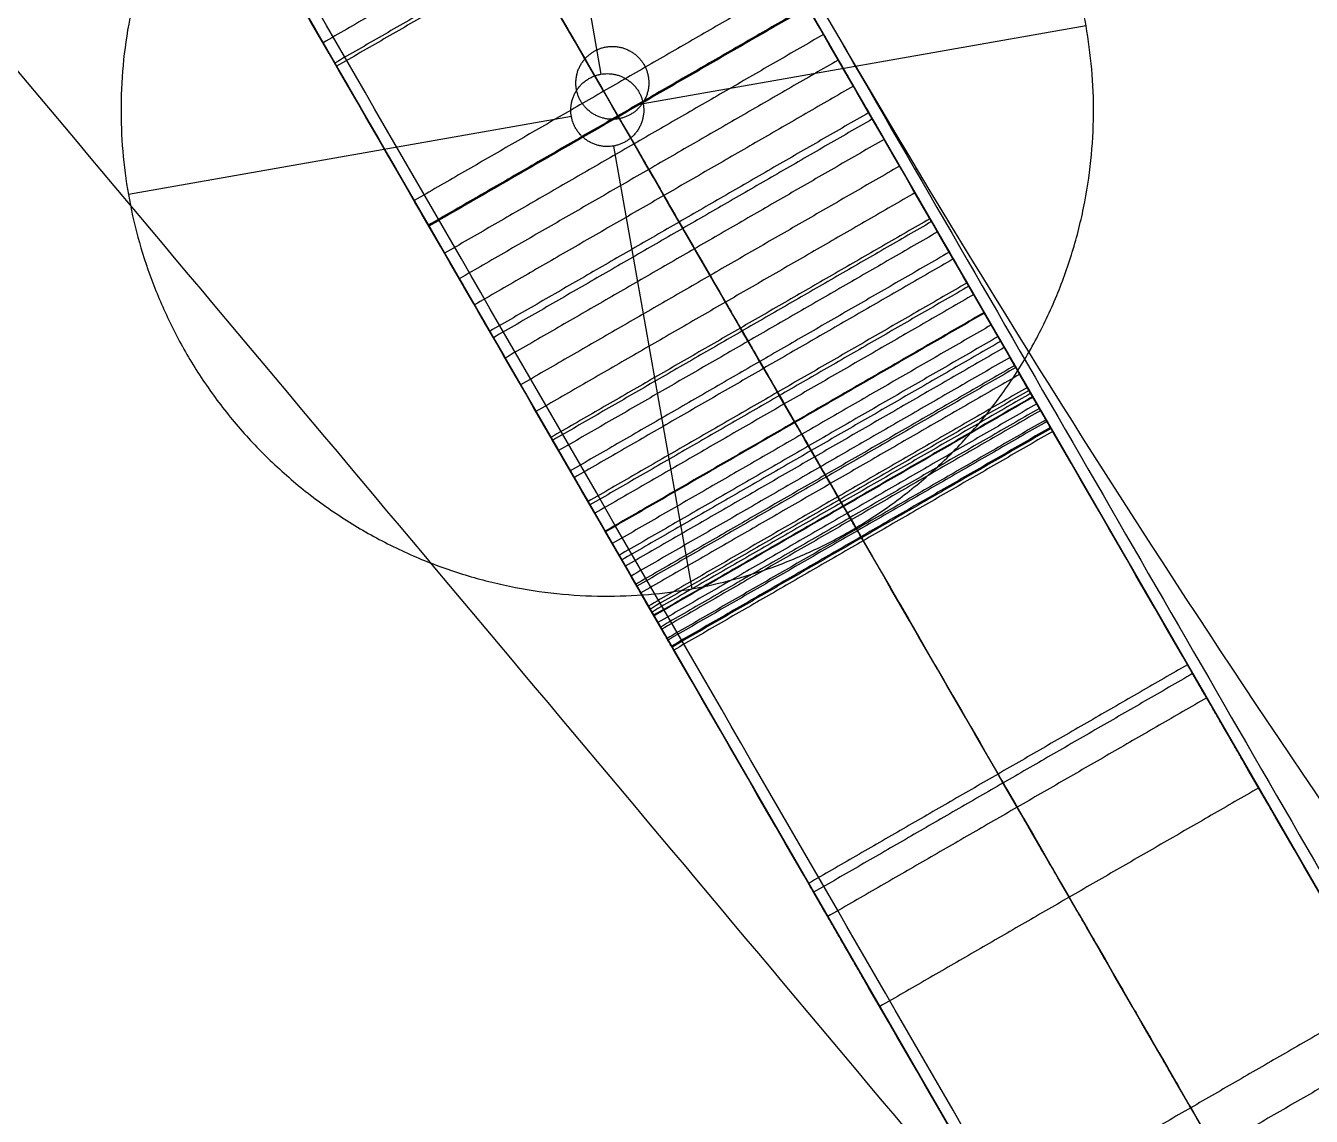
# Model space of a CAD drawing. Header units: millimetres. Extents: x -610 to 610, y -610 to 610.
# Drawn here: x -504.5 to -451.7, y -319.9 to -275 of the extents above; entities that cross this region are included whole.
import ezdxf

# ---------------------------------------------------------------- set-up
doc = ezdxf.new("R2010")
doc.units = ezdxf.units.MM
doc.layers.add('base', color=7, linetype='Continuous', true_color=0xffecbc)

msp = doc.modelspace()

# ---------------------------------------------------------------- linework, layer by layer
at = {"layer": 'base'}
for p, q in [((-586.122, -77.238, 122.966), (-384.992, -425.606, 122.966)), ((-601.711, -86.238, 122.966), (-400.58, -434.606, 122.966)), ((-484.095, -258.791, -13.034), (-480.883, -277.01, -13.034)), ((-484.095, -258.791, -31.034), (-480.883, -277.01, -31.034)), ((-460.926, -275.014, -13.034), (-479.145, -278.227, -13.034)), ((-460.926, -275.014, -31.034), (-479.145, -278.227, -31.034)), ((-491.711, -276.763, 244.966), (-491.711, -276.763, 190.199)), ((-491.711, -276.763, 138.601), (-491.711, -276.763, 0.966)), ((-482.099, -278.748, -13.034), (-500.318, -281.96, -13.034)), ((-482.099, -278.748, -31.034), (-500.318, -281.96, -31.034)), ((-480.362, -279.965, -13.034), (-477.149, -298.183, -13.034)), ((-480.362, -279.965, -31.034), (-477.149, -298.183, -31.034))]:
    msp.add_line(p, q, dxfattribs=at)
for centre, radius in [((0, 0, 249.466), 610), ((0, 0, 250.466), 610), ((0, 0, 243.455), 607.51), ((0, 0, 256.476), 607.51), ((0, 0, 240.966), 601.5), ((0, 0, 258.966), 601.5)]:
    msp.add_circle(centre, radius, dxfattribs=at)
at = {"layer": 'base', "extrusion": (0, 0, -1)}
for centre, radius in [((0, 0, 3.534), 610), ((0, 0, 4.534), 610), ((0, 0, -2.476), 607.51), ((0, 0, 10.545), 607.51), ((0, 0, -4.966), 601.5), ((0, 0, 13.034), 601.5)]:
    msp.add_circle(centre, radius, dxfattribs=at)
at = {"layer": 'base'}
for points, weights, degree, knots in [([(-495.198, -356.201, -4.034), (-851.399, 138.996, -4.034), (-356.201, 495.198, -4.034), (138.996, 851.399, -4.034), (495.198, 356.201, -4.034), (851.399, -138.996, -4.034), (356.201, -495.198, -4.034), (-138.996, -851.399, -4.034), (-495.198, -356.201, -4.034)], [1, 0.707106781187, 1, 0.707106781187, 1, 0.707106781187, 1, 0.707106781187, 1], 2, [0, 0, 0, 958.185759, 958.185759, 1916.371519, 1916.371519, 2874.557278, 2874.557278, 3832.743037, 3832.743037, 3832.743037]), ([(-610, 0, 249.966), (-610, -610, 249.966), (0, -610, 249.966), (610, -610, 249.966), (610, 0, 249.966), (610, 610, 249.966), (0, 610, 249.966), (-610, 610, 249.966), (-610, 0, 249.966)], [1, 0.707106781187, 1, 0.707106781187, 1, 0.707106781187, 1, 0.707106781187, 1], 2, [0, 0, 0, 958.185759, 958.185759, 1916.371519, 1916.371519, 2874.557278, 2874.557278, 3832.743037, 3832.743037, 3832.743037]), ([(32.649, -544.756, 240.966), (-510.363, -577.301, 240.966), (-544.649, -34.396, 240.966), (-578.935, 508.509, 240.966), (-36.142, 544.535, 240.966), (506.65, 580.562, 240.966), (544.417, 37.888, 240.966), (582.184, -504.785, 240.966), (39.634, -544.292, 240.966)], [1, 0.708239625255, 1, 0.708239625255, 1, 0.708239625255, 1, 0.708239625255, 1], 2, [654.018286, 654.018286, 654.018286, 1509.504571, 1509.504571, 2364.990855, 2364.990855, 3220.47714, 3220.47714, 4075.963425, 4075.963425, 4075.963425]), ([(32.649, -544.756, 244.966), (-510.363, -577.301, 244.966), (-544.649, -34.396, 244.966), (-578.935, 508.509, 244.966), (-36.142, 544.535, 244.966), (506.65, 580.562, 244.966), (544.417, 37.888, 244.966), (582.184, -504.785, 244.966), (39.634, -544.292, 244.966)], [1, 0.708239625255, 1, 0.708239625255, 1, 0.708239625255, 1, 0.708239625255, 1], 2, [654.018286, 654.018286, 654.018286, 1509.504571, 1509.504571, 2364.990855, 2364.990855, 3220.47714, 3220.47714, 4075.963425, 4075.963425, 4075.963425]), ([(32.649, -544.756, 242.966), (-510.363, -577.301, 242.966), (-544.649, -34.396, 242.966), (-578.935, 508.509, 242.966), (-36.142, 544.535, 242.966), (506.65, 580.562, 242.966), (544.417, 37.888, 242.966), (582.184, -504.785, 242.966), (39.634, -544.292, 242.966)], [1, 0.708239625255, 1, 0.708239625255, 1, 0.708239625255, 1, 0.708239625255, 1], 2, [654.018286, 654.018286, 654.018286, 1509.504571, 1509.504571, 2364.990855, 2364.990855, 3220.47714, 3220.47714, 4075.963425, 4075.963425, 4075.963425]), ([(-460.926, -275.014, -13.034), (-457.453, -294.71, -13.034), (-477.149, -298.183, -13.034), (-496.845, -301.656, -13.034), (-500.318, -281.96, -13.034), (-503.791, -262.264, -13.034), (-484.095, -258.791, -13.034), (-464.399, -255.318, -13.034), (-460.926, -275.014, -13.034)], [1, 0.707106781187, 1, 0.707106781187, 1, 0.707106781187, 1, 0.707106781187, 1], 2, [0, 0, 0, 31.415927, 31.415927, 62.831853, 62.831853, 94.24778, 94.24778, 125.663706, 125.663706, 125.663706]), ([(-460.926, -275.014, -31.034), (-457.453, -294.71, -31.034), (-477.149, -298.183, -31.034), (-496.845, -301.656, -31.034), (-500.318, -281.96, -31.034), (-503.791, -262.264, -31.034), (-484.095, -258.791, -31.034), (-464.399, -255.318, -31.034), (-460.926, -275.014, -31.034)], [1, 0.707106781187, 1, 0.707106781187, 1, 0.707106781187, 1, 0.707106781187, 1], 2, [0, 0, 0, 31.415927, 31.415927, 62.831853, 62.831853, 94.24778, 94.24778, 125.663706, 125.663706, 125.663706]), ([(-460.926, -275.014, -22.034), (-457.453, -294.71, -22.034), (-477.149, -298.183, -22.034), (-496.845, -301.656, -22.034), (-500.318, -281.96, -22.034), (-503.791, -262.264, -22.034), (-484.095, -258.791, -22.034), (-464.399, -255.318, -22.034), (-460.926, -275.014, -22.034)], [1, 0.707106781187, 1, 0.707106781187, 1, 0.707106781187, 1, 0.707106781187, 1], 2, [0, 0, 0, 31.415927, 31.415927, 62.831853, 62.831853, 94.24778, 94.24778, 125.663706, 125.663706, 125.663706]), ([(-491.755, -276.686, 138.544), (-491.781, -276.642, 138.529), (-491.806, -276.597, 138.514), (-491.832, -276.553, 138.5), (-491.991, -276.278, 138.412), (-492.152, -275.999, 138.34), (-492.314, -275.718, 138.284), (-492.479, -275.432, 138.226), (-492.646, -275.144, 138.185), (-492.812, -274.855, 138.159), (-492.982, -274.561, 138.132), (-493.152, -274.266, 138.122), (-493.323, -273.971, 138.128), (-493.494, -273.674, 138.134), (-493.666, -273.377, 138.155), (-493.837, -273.081, 138.192), (-494.009, -272.783, 138.228), (-494.18, -272.487, 138.28), (-494.35, -272.193, 138.345), (-494.521, -271.896, 138.411), (-494.691, -271.601, 138.491), (-494.859, -271.309, 138.584), (-495.03, -271.014, 138.678), (-495.199, -270.722, 138.786), (-495.365, -270.434, 138.905), (-495.534, -270.141, 139.027), (-495.701, -269.853, 139.162), (-495.865, -269.569, 139.308), (-496.201, -268.986, 139.608), (-496.526, -268.423, 139.959), (-496.836, -267.885, 140.354), (-497.159, -267.327, 140.764), (-497.466, -266.795, 141.222), (-497.755, -266.295, 141.721), (-498.056, -265.773, 142.243), (-498.337, -265.286, 142.81), (-498.595, -264.839, 143.416), (-498.864, -264.373, 144.048), (-499.109, -263.949, 144.723), (-499.325, -263.575, 145.432), (-499.551, -263.183, 146.173), (-499.747, -262.844, 146.951), (-499.91, -262.561, 147.754), (-499.995, -262.414, 148.171), (-500.071, -262.282, 148.595), (-500.139, -262.165, 149.025), (-500.208, -262.045, 149.466), (-500.269, -261.941, 149.912), (-500.32, -261.852, 150.363), (-500.427, -261.667, 151.305), (-500.494, -261.55, 152.264), (-500.525, -261.496, 153.227), (-500.565, -261.428, 154.47), (-500.296, -261.894, 155.593), (-499.787, -262.775, 156.31)], [1, 1, 1, 1, 1, 1, 1, 1, 1, 1, 1, 1, 1, 1, 1, 1, 1, 1, 1, 1, 1, 1, 1, 1, 1, 1, 1, 1, 1, 1, 1, 1, 1, 1, 1, 1, 1, 1, 1, 1, 1, 1, 1, 1, 1, 1, 1, 1, 1, 1, 1, 1, 0.915105733995, 0.915105733995, 1], 3, [1906.864799, 1906.864799, 1906.864799, 1906.864799, 1907.024916, 1907.024916, 1907.024916, 1908.013528, 1908.013528, 1908.013528, 1909.01806, 1909.01806, 1909.01806, 1910.039247, 1910.039247, 1910.039247, 1911.06999, 1911.06999, 1911.06999, 1912.107195, 1912.107195, 1912.107195, 1913.154889, 1913.154889, 1913.154889, 1914.216163, 1914.216163, 1914.216163, 1915.293393, 1915.293393, 1915.293393, 1917.502757, 1917.502757, 1917.502757, 1919.794297, 1919.794297, 1919.794297, 1922.183385, 1922.183385, 1922.183385, 1924.675663, 1924.675663, 1924.675663, 1927.278617, 1927.278617, 1927.278617, 1928.629144, 1928.629144, 1928.629144, 1930.015957, 1930.015957, 1930.015957, 1932.912329, 1932.912329, 1932.912329, 1936.48356, 1936.48356, 1936.48356, 1936.48356]), ([(-479.663, -278.666, -13.034), (-478.364, -277.916, -13.034), (-479.114, -276.617, -13.034), (-479.864, -275.318, -13.034), (-481.163, -276.068, -13.034), (-482.462, -276.818, -13.034), (-481.712, -278.117, -13.034), (-480.962, -279.416, -13.034), (-479.663, -278.666, -13.034)], [1, 0.707106781187, 1, 0.707106781187, 1, 0.707106781187, 1, 0.707106781187, 1], 2, [3832.743037, 3832.743037, 3832.743037, 3835.099232, 3835.099232, 3837.455426, 3837.455426, 3839.811621, 3839.811621, 3842.167815, 3842.167815, 3842.167815]), ([(-479.663, -278.666, 0.966), (-478.364, -277.916, 0.966), (-479.114, -276.617, 0.966), (-479.864, -275.318, 0.966), (-481.163, -276.068, 0.966), (-482.462, -276.818, 0.966), (-481.712, -278.117, 0.966), (-480.962, -279.416, 0.966), (-479.663, -278.666, 0.966)], [1, 0.707106781187, 1, 0.707106781187, 1, 0.707106781187, 1, 0.707106781187, 1], 2, [3832.743037, 3832.743037, 3832.743037, 3835.099232, 3835.099232, 3837.455426, 3837.455426, 3839.811621, 3839.811621, 3842.167815, 3842.167815, 3842.167815]), ([(-479.663, -278.666, -4.034), (-478.364, -277.916, -4.034), (-479.114, -276.617, -4.034), (-479.864, -275.318, -4.034), (-481.163, -276.068, -4.034), (-482.462, -276.818, -4.034), (-481.712, -278.117, -4.034), (-480.962, -279.416, -4.034), (-479.663, -278.666, -4.034)], [1, 0.707106781187, 1, 0.707106781187, 1, 0.707106781187, 1, 0.707106781187, 1], 2, [3832.743037, 3832.743037, 3832.743037, 3835.099232, 3835.099232, 3837.455426, 3837.455426, 3839.811621, 3839.811621, 3842.167815, 3842.167815, 3842.167815]), ([(-479.145, -278.227, -13.034), (-479.405, -276.75, -13.034), (-480.883, -277.01, -13.034), (-482.36, -277.271, -13.034), (-482.099, -278.748, -13.034), (-481.839, -280.225, -13.034), (-480.362, -279.965, -13.034), (-478.884, -279.704, -13.034), (-479.145, -278.227, -13.034)], [1, 0.707106781187, 1, 0.707106781187, 1, 0.707106781187, 1, 0.707106781187, 1], 2, [125.663706, 125.663706, 125.663706, 128.019901, 128.019901, 130.376095, 130.376095, 132.73229, 132.73229, 135.088484, 135.088484, 135.088484]), ([(-479.145, -278.227, -31.034), (-479.405, -276.75, -31.034), (-480.883, -277.01, -31.034), (-482.36, -277.271, -31.034), (-482.099, -278.748, -31.034), (-481.839, -280.225, -31.034), (-480.362, -279.965, -31.034), (-478.884, -279.704, -31.034), (-479.145, -278.227, -31.034)], [1, 0.707106781187, 1, 0.707106781187, 1, 0.707106781187, 1, 0.707106781187, 1], 2, [125.663706, 125.663706, 125.663706, 128.019901, 128.019901, 130.376095, 130.376095, 132.73229, 132.73229, 135.088484, 135.088484, 135.088484]), ([(-479.145, -278.227, -22.034), (-479.405, -276.75, -22.034), (-480.883, -277.01, -22.034), (-482.36, -277.271, -22.034), (-482.099, -278.748, -22.034), (-481.839, -280.225, -22.034), (-480.362, -279.965, -22.034), (-478.884, -279.704, -22.034), (-479.145, -278.227, -22.034)], [1, 0.707106781187, 1, 0.707106781187, 1, 0.707106781187, 1, 0.707106781187, 1], 2, [125.663706, 125.663706, 125.663706, 128.019901, 128.019901, 130.376095, 130.376095, 132.73229, 132.73229, 135.088484, 135.088484, 135.088484]), ([(-448.828, -315.038, 140.119), (-450.381, -312.349, 138.239), (-452.194, -309.208, 138.066), (-453.829, -306.376, 139.643), (-455.464, -303.544, 141.22), (-456.525, -301.706, 144.165), (-456.756, -301.307, 147.766)], [1, 0.919341741165, 0.919341741165, 1, 0.919341741165, 0.919341741165, 1], 3, [1721.078293, 1721.078293, 1721.078293, 1721.078293, 1731.515572, 1731.515572, 1731.515572, 1741.952851, 1741.952851, 1741.952851, 1741.952851]), ([(-455.968, -302.672, 185.332), (-452.848, -308.075, 188.934), (-449.729, -313.478, 192.536), (-446.609, -318.881, 196.138), (-446.37, -319.296, 196.42), (-446.102, -319.76, 196.565), (-445.824, -320.242, 196.565)], [1, 1, 1, 1, 0.976658867519, 0.976658867519, 1], 3, [1777.788717, 1777.788717, 1777.788717, 1777.788717, 1778.788717, 1778.788717, 1778.788717, 1779.030416, 1779.030416, 1779.030416, 1779.030416]), ([(-456.623, -319.538, 140.119), (-458.175, -316.849, 138.239), (-459.988, -313.708, 138.066), (-461.623, -310.876, 139.643), (-463.258, -308.044, 141.22), (-464.319, -306.206, 144.165), (-464.55, -305.807, 147.766)], [1, 0.919341741165, 0.919341741165, 1, 0.919341741165, 0.919341741165, 1], 3, [1721.078293, 1721.078293, 1721.078293, 1721.078293, 1731.515572, 1731.515572, 1731.515572, 1741.952851, 1741.952851, 1741.952851, 1741.952851]), ([(-463.762, -307.172, 185.332), (-460.643, -312.575, 188.934), (-457.523, -317.978, 192.536), (-454.404, -323.381, 196.138), (-454.164, -323.796, 196.42), (-453.896, -324.26, 196.565), (-453.618, -324.742, 196.565)], [1, 1, 1, 1, 0.976658867519, 0.976658867519, 1], 3, [1777.788717, 1777.788717, 1777.788717, 1777.788717, 1778.788717, 1778.788717, 1778.788717, 1779.030416, 1779.030416, 1779.030416, 1779.030416]), ([(-464.417, -324.038, 140.119), (-465.969, -321.349, 138.239), (-467.783, -318.208, 138.066), (-469.417, -315.376, 139.643), (-471.052, -312.544, 141.22), (-472.114, -310.706, 144.165), (-472.344, -310.307, 147.766)], [1, 0.919341741165, 0.919341741165, 1, 0.919341741165, 0.919341741165, 1], 3, [1721.078293, 1721.078293, 1721.078293, 1721.078293, 1731.515572, 1731.515572, 1731.515572, 1741.952851, 1741.952851, 1741.952851, 1741.952851]), ([(-471.556, -311.672, 185.332), (-468.437, -317.075, 188.934), (-465.317, -322.478, 192.536), (-462.198, -327.881, 196.138), (-461.958, -328.296, 196.42), (-461.69, -328.76, 196.565), (-461.412, -329.242, 196.565)], [1, 1, 1, 1, 0.976658867519, 0.976658867519, 1], 3, [1777.788717, 1777.788717, 1777.788717, 1777.788717, 1778.788717, 1778.788717, 1778.788717, 1779.030416, 1779.030416, 1779.030416, 1779.030416])]:
    msp.add_rational_spline(points, weights, degree=degree, knots=knots, dxfattribs=at)
for points, degree in [([(-384.992, -425.606, 244.966), (-482.975, -255.894, 244.966), (-580.958, -86.182, 244.966)], 2), ([(-392.786, -430.106, 244.966), (-490.769, -260.394, 244.966), (-588.752, -90.682, 244.966)], 2), ([(-400.58, -434.606, 244.966), (-498.563, -264.894, 244.966), (-596.547, -95.182, 244.966)], 2), ([(-386.708, -457.669, 4.966), (-488.208, -281.867, 4.966), (-589.707, -106.065, 4.966)], 2), ([(-386.708, -457.669, 0.966), (-488.208, -281.867, 0.966), (-589.707, -106.065, 0.966)], 2), ([(-386.708, -457.669, 2.966), (-488.208, -281.867, 2.966), (-589.707, -106.065, 2.966)], 2), ([(-567.253, -109.921, 0.966), (-472.977, -273.211, 0.966), (-378.701, -436.502, 0.966)], 2), ([(-575.047, -114.421, 0.966), (-480.771, -277.711, 0.966), (-386.495, -441.002, 0.966)], 2), ([(-582.841, -118.921, 0.966), (-488.565, -282.211, 0.966), (-394.29, -445.502, 0.966)], 2), ([(-563.096, -207.498, 240.966), (-432.611, -363.004, 240.966), (-302.126, -518.51, 240.966)], 2), ([(-563.096, -207.498, 244.966), (-432.611, -363.004, 244.966), (-302.126, -518.51, 244.966)], 2), ([(-563.096, -207.498, 242.966), (-432.611, -363.004, 242.966), (-302.126, -518.51, 242.966)], 2), ([(-490.805, -260.331, 182.097), (-487.266, -266.462, 186.26), (-483.726, -272.593, 190.422), (-480.187, -278.723, 194.585)], 3), ([(-498.599, -264.831, 182.097), (-495.06, -270.962, 186.26), (-491.52, -277.093, 190.422), (-487.981, -283.223, 194.585)], 3), ([(-476.726, -266.718, 138.284), (-484.52, -271.218, 138.284), (-492.314, -275.718, 138.284)], 2), ([(-476.244, -267.553, 138.5), (-484.038, -272.053, 138.5), (-491.832, -276.553, 138.5)], 2), ([(-476.167, -267.686, 138.544), (-483.961, -272.186, 138.544), (-491.755, -276.686, 138.544)], 2), ([(-463.273, -290.019, 155.228), (-467.571, -282.575, 149.666), (-471.869, -275.131, 144.105), (-476.167, -267.686, 138.544)], 3), ([(-471.067, -294.519, 155.228), (-475.365, -287.075, 149.666), (-479.663, -279.631, 144.105), (-483.961, -272.186, 138.544)], 3), ([(-472.977, -273.211, 0.966), (-480.771, -277.711, 0.966), (-488.565, -282.211, 0.966)], 2), ([(-472.392, -274.223, 194.585), (-480.187, -278.723, 194.585), (-487.981, -283.223, 194.585)], 2), ([(-472.37, -274.263, 194.607), (-480.164, -278.763, 194.607), (-487.958, -283.263, 194.607)], 2), ([(-471.727, -275.376, 195.163), (-479.521, -279.876, 195.163), (-487.315, -284.376, 195.163)], 2), ([(-471.12, -276.427, 195.556), (-478.914, -280.927, 195.556), (-486.708, -285.427, 195.556)], 2), ([(-481.163, -276.068, 0.966), (-481.163, -276.068, -6.034), (-481.163, -276.068, -13.034)], 2), ([(-478.861, -299.019, 155.228), (-483.159, -291.575, 149.666), (-487.457, -284.131, 144.105), (-491.755, -276.686, 138.544)], 3), ([(-480.883, -277.01, -13.034), (-480.883, -277.01, -22.034), (-480.883, -277.01, -31.034)], 2), ([(-479.114, -276.617, 0.966), (-479.114, -276.617, -6.034), (-479.114, -276.617, -13.034)], 2), ([(-470.5, -277.502, 195.846), (-478.294, -282.002, 195.846), (-486.088, -286.502, 195.846)], 2), ([(-481.712, -278.117, 0.966), (-481.712, -278.117, -6.034), (-481.712, -278.117, -13.034)], 2), ([(-469.87, -278.592, 196.041), (-477.665, -283.092, 196.041), (-485.459, -287.592, 196.041)], 2), ([(-479.145, -278.227, -13.034), (-479.145, -278.227, -22.034), (-479.145, -278.227, -31.034)], 2), ([(-469.72, -278.853, 146.886), (-477.514, -283.353, 146.886), (-485.308, -287.853, 146.886)], 2), ([(-482.099, -278.748, -13.034), (-482.099, -278.748, -22.034), (-482.099, -278.748, -31.034)], 2), ([(-479.663, -278.666, 0.966), (-479.663, -278.666, -6.034), (-479.663, -278.666, -13.034)], 2), ([(-469.236, -279.691, 196.144), (-477.03, -284.191, 196.144), (-484.824, -288.691, 196.144)], 2), ([(-480.362, -279.965, -13.034), (-480.362, -279.965, -22.034), (-480.362, -279.965, -31.034)], 2), ([(-468.6, -280.793, 196.153), (-476.394, -285.293, 196.153), (-484.188, -289.793, 196.153)], 2), ([(-500.318, -281.96, -13.034), (-500.318, -281.96, -22.034), (-500.318, -281.96, -31.034)], 2), ([(-488.208, -281.867, 4.966), (-488.208, -281.867, 2.966), (-488.208, -281.867, 0.966)], 2), ([(-467.966, -281.89, 196.067), (-475.76, -286.39, 196.067), (-483.554, -290.89, 196.067)], 2), ([(-467.351, -282.955, 195.884), (-475.146, -287.455, 195.884), (-482.94, -291.955, 195.884)], 2), ([(-467.282, -283.076, 177.416), (-475.076, -287.576, 177.416), (-482.87, -292.076, 177.416)], 2), ([(-467.282, -283.076, 177.416), (-475.076, -287.576, 177.416), (-482.87, -292.076, 177.416)], 2), ([(-467.282, -283.076, 177.416), (-475.076, -287.576, 177.416), (-482.87, -292.076, 177.416)], 2), ([(-463.815, -289.08, 181.419), (-464.971, -287.079, 180.085), (-466.126, -285.077, 178.75), (-467.282, -283.076, 177.416)], 3), ([(-467.282, -283.076, 177.416), (-467.282, -283.076, 177.416), (-467.282, -283.076, 177.416), (-467.282, -283.076, 177.416)], 3), ([(-467.037, -283.5, 195.748), (-474.831, -288, 195.748), (-482.625, -292.5, 195.748)], 2), ([(-466.556, -284.333, 176.798), (-474.35, -288.833, 176.798), (-482.144, -293.333, 176.798)], 2), ([(-466.394, -284.613, 195.361), (-474.188, -289.113, 195.361), (-481.983, -293.613, 195.361)], 2), ([(-465.826, -285.597, 176.038), (-473.62, -290.097, 176.038), (-481.414, -294.597, 176.038)], 2), ([(-465.747, -285.733, 194.78), (-473.542, -290.233, 194.78), (-481.336, -294.733, 194.78)], 2), ([(-465.548, -286.078, 179.417), (-473.343, -290.578, 179.417), (-481.137, -295.078, 179.417)], 2), ([(-465.122, -286.816, 193.972), (-472.916, -291.316, 193.972), (-480.711, -295.816, 193.972)], 2), ([(-465.108, -286.841, 175.088), (-472.902, -291.341, 175.088), (-480.696, -295.841, 175.088)], 2), ([(-464.827, -287.327, 193.477), (-472.621, -291.827, 193.477), (-480.416, -296.327, 193.477)], 2), ([(-471.609, -293.58, 181.419), (-472.765, -291.579, 180.085), (-473.92, -289.577, 178.75), (-475.076, -287.576, 177.416)], 3), ([(-475.076, -287.576, 177.416), (-475.076, -287.576, 177.416), (-475.076, -287.576, 177.416), (-475.076, -287.576, 177.416)], 3), ([(-464.549, -287.808, 192.925), (-472.344, -292.308, 192.925), (-480.138, -296.808, 192.925)], 2), ([(-464.439, -287.999, 173.931), (-472.233, -292.499, 173.931), (-480.028, -296.999, 173.931)], 2), ([(-464.292, -288.254, 192.318), (-472.086, -292.754, 192.318), (-479.88, -297.254, 192.318)], 2), ([(-464.056, -288.662, 191.662), (-471.85, -293.162, 191.662), (-479.645, -297.662, 191.662)], 2), ([(-463.862, -288.999, 172.626), (-471.656, -293.499, 172.626), (-479.45, -297.999, 172.626)], 2), ([(-463.815, -289.08, 181.419), (-471.609, -293.58, 181.419), (-479.404, -298.08, 181.419)], 2), ([(-463.655, -289.357, 190.215), (-471.449, -293.857, 190.215), (-479.243, -298.357, 190.215)], 2), ([(-463.343, -289.898, 188.604), (-471.137, -294.398, 188.604), (-478.931, -298.898, 188.604)], 2), ([(-463.273, -290.019, 155.228), (-471.067, -294.519, 155.228), (-478.861, -299.019, 155.228)], 2), ([(-463.202, -290.141, 170.586), (-470.997, -294.641, 170.586), (-478.791, -299.141, 170.586)], 2), ([(-463.125, -290.276, 182.885), (-470.919, -294.776, 182.885), (-478.713, -299.276, 182.885)], 2), ([(-463.111, -290.299, 186.829), (-470.906, -294.799, 186.829), (-478.7, -299.299, 186.829)], 2), ([(-462.953, -290.573, 184.87), (-470.747, -295.073, 184.87), (-478.541, -299.573, 184.87)], 2), ([(-462.845, -290.759, 169.039), (-470.64, -295.259, 169.039), (-478.434, -299.759, 169.039)], 2), ([(-462.795, -290.847, 157.305), (-470.589, -295.347, 157.305), (-478.383, -299.847, 157.305)], 2), ([(-462.575, -291.227, 167.42), (-470.37, -295.727, 167.42), (-478.164, -300.227, 167.42)], 2), ([(-462.537, -291.294, 158.957), (-470.331, -295.794, 158.957), (-478.125, -300.294, 158.957)], 2), ([(-462.393, -291.543, 165.755), (-470.187, -296.043, 165.755), (-477.982, -300.543, 165.755)], 2), ([(-462.368, -291.586, 160.65), (-470.163, -296.086, 160.65), (-477.957, -300.586, 160.65)], 2), ([(-462.298, -291.707, 164.065), (-470.092, -296.207, 164.065), (-477.887, -300.707, 164.065)], 2), ([(-479.404, -298.08, 181.419), (-480.559, -296.079, 180.085), (-481.714, -294.077, 178.75), (-482.87, -292.076, 177.416)], 3), ([(-482.87, -292.076, 177.416), (-482.87, -292.076, 177.416), (-482.87, -292.076, 177.416), (-482.87, -292.076, 177.416)], 3), ([(-477.149, -298.183, -13.034), (-477.149, -298.183, -22.034), (-477.149, -298.183, -31.034)], 2), ([(-456.756, -301.307, 147.766), (-464.55, -305.807, 147.766), (-472.344, -310.307, 147.766)], 2), ([(-456.756, -301.307, 182.602), (-464.55, -305.807, 182.602), (-472.344, -310.307, 182.602)], 2), ([(-456.756, -301.307, 165.184), (-464.55, -305.807, 165.184), (-472.344, -310.307, 165.184)], 2), ([(-456.756, -301.307, 147.766), (-456.756, -301.307, 159.378), (-456.756, -301.307, 170.99), (-456.756, -301.307, 182.602)], 3), ([(-456.756, -301.307, 182.602), (-456.756, -301.307, 183.728), (-456.455, -301.827, 184.769), (-455.968, -302.672, 185.332)], 3), ([(-456.545, -301.673, 184.178), (-464.339, -306.173, 184.178), (-472.133, -310.673, 184.178)], 2), ([(-455.968, -302.672, 185.332), (-463.762, -307.172, 185.332), (-471.556, -311.672, 185.332)], 2), ([(-464.55, -305.807, 147.766), (-464.55, -305.807, 159.378), (-464.55, -305.807, 170.99), (-464.55, -305.807, 182.602)], 3), ([(-464.55, -305.807, 182.602), (-464.55, -305.807, 183.728), (-464.25, -306.327, 184.769), (-463.762, -307.172, 185.332)], 3), ([(-453.829, -306.376, 139.643), (-461.623, -310.876, 139.643), (-469.417, -315.376, 139.643)], 2), ([(-472.344, -310.307, 147.766), (-472.344, -310.307, 159.378), (-472.344, -310.307, 170.99), (-472.344, -310.307, 182.602)], 3), ([(-472.344, -310.307, 182.602), (-472.344, -310.307, 183.728), (-472.044, -310.827, 184.769), (-471.556, -311.672, 185.332)], 3), ([(-448.828, -315.038, 140.119), (-456.623, -319.538, 140.119), (-464.417, -324.038, 140.119)], 2), ([(-447.847, -316.738, 141.253), (-455.641, -321.238, 141.253), (-463.435, -325.738, 141.253)], 2), ([(-446.865, -318.438, 142.386), (-454.66, -322.938, 142.386), (-462.454, -327.438, 142.386)], 2), ([(-446.609, -318.881, 196.138), (-454.404, -323.381, 196.138), (-462.198, -327.881, 196.138)], 2), ([(-454.66, -322.938, 142.386), (-455.314, -321.804, 141.631), (-455.968, -320.671, 140.875), (-456.623, -319.538, 140.119)], 3)]:
    msp.add_open_spline(points, degree=degree, dxfattribs=at)
for points, degree, knots in [([(-571.935, -100.847, 4.966), (-552.096, -135.208, 4.966), (-532.258, -169.569, 4.966), (-452.781, -307.227, 4.966), (-373.304, -444.886, 4.966)], 2, [-9325.224932, -9325.224932, -9325.224932, -9245.872327, -9245.872327, -8927.963371, -8927.963371, -8927.963371]), ([(-571.935, -100.847, 0.966), (-552.096, -135.208, 0.966), (-532.258, -169.569, 0.966), (-452.781, -307.227, 0.966), (-373.304, -444.886, 0.966)], 2, [-9325.224932, -9325.224932, -9325.224932, -9245.872327, -9245.872327, -8927.963371, -8927.963371, -8927.963371]), ([(-571.935, -100.847, 2.966), (-552.096, -135.208, 2.966), (-532.258, -169.569, 2.966), (-452.781, -307.227, 2.966), (-373.304, -444.886, 2.966)], 2, [-9325.224932, -9325.224932, -9325.224932, -9245.872327, -9245.872327, -8927.963371, -8927.963371, -8927.963371]), ([(-472.392, -274.223, 194.585), (-472.385, -274.236, 194.592), (-472.377, -274.25, 194.6), (-472.37, -274.263, 194.607), (-472.161, -274.625, 194.816), (-471.946, -274.997, 195), (-471.727, -275.376, 195.163), (-471.528, -275.722, 195.312), (-471.325, -276.072, 195.442), (-471.12, -276.427, 195.556), (-470.915, -276.782, 195.669), (-470.708, -277.14, 195.765), (-470.5, -277.502, 195.846), (-470.291, -277.863, 195.927), (-470.081, -278.227, 195.992), (-469.87, -278.592, 196.041), (-469.659, -278.957, 196.091), (-469.448, -279.324, 196.125), (-469.236, -279.691, 196.144), (-469.024, -280.058, 196.162), (-468.812, -280.426, 196.165), (-468.6, -280.793, 196.153), (-468.388, -281.16, 196.14), (-468.176, -281.526, 196.112), (-467.966, -281.89, 196.067), (-467.76, -282.247, 196.022), (-467.555, -282.603, 195.962), (-467.351, -282.955, 195.884), (-467.246, -283.137, 195.843), (-467.141, -283.319, 195.798), (-467.037, -283.5, 195.748), (-466.819, -283.877, 195.643), (-466.604, -284.249, 195.515), (-466.394, -284.613, 195.361), (-466.172, -284.997, 195.198), (-465.956, -285.373, 195.005), (-465.747, -285.733, 194.78), (-465.529, -286.112, 194.545), (-465.319, -286.475, 194.275), (-465.122, -286.816, 193.972), (-465.02, -286.992, 193.815), (-464.922, -287.163, 193.65), (-464.827, -287.327, 193.477), (-464.731, -287.494, 193.301), (-464.638, -287.655, 193.117), (-464.549, -287.808, 192.925), (-464.459, -287.964, 192.73), (-464.373, -288.113, 192.527), (-464.292, -288.254, 192.318), (-464.209, -288.398, 192.106), (-464.13, -288.534, 191.887), (-464.056, -288.662, 191.662), (-463.904, -288.925, 191.201), (-463.771, -289.156, 190.716), (-463.655, -289.357, 190.215), (-463.533, -289.568, 189.693), (-463.43, -289.746, 189.153), (-463.343, -289.898, 188.604), (-463.25, -290.059, 188.022), (-463.174, -290.191, 187.428), (-463.111, -290.299, 186.829), (-463.044, -290.415, 186.181), (-462.992, -290.505, 185.527), (-462.953, -290.573, 184.87)], 3, [1997.650772, 1997.650772, 1997.650772, 1997.650772, 1997.701368, 1997.701368, 1997.701368, 1999.102973, 1999.102973, 1999.102973, 2000.378909, 2000.378909, 2000.378909, 2001.65321, 2001.65321, 2001.65321, 2002.927467, 2002.927467, 2002.927467, 2004.201314, 2004.201314, 2004.201314, 2005.473773, 2005.473773, 2005.473773, 2006.744279, 2006.744279, 2006.744279, 2007.987374, 2007.987374, 2007.987374, 2008.631143, 2008.631143, 2008.631143, 2009.974073, 2009.974073, 2009.974073, 2011.393194, 2011.393194, 2011.393194, 2012.883834, 2012.883834, 2012.883834, 2013.653736, 2013.653736, 2013.653736, 2014.437581, 2014.437581, 2014.437581, 2015.233808, 2015.233808, 2015.233808, 2016.041931, 2016.041931, 2016.041931, 2017.698036, 2017.698036, 2017.698036, 2019.426346, 2019.426346, 2019.426346, 2021.262003, 2021.262003, 2021.262003, 2023.246611, 2023.246611, 2023.246611, 2023.246611]), ([(-480.187, -278.723, 194.585), (-480.179, -278.736, 194.592), (-480.172, -278.75, 194.6), (-480.164, -278.763, 194.607), (-479.955, -279.125, 194.816), (-479.74, -279.497, 195), (-479.521, -279.876, 195.163), (-479.322, -280.222, 195.312), (-479.119, -280.572, 195.442), (-478.914, -280.927, 195.556), (-478.71, -281.282, 195.669), (-478.503, -281.64, 195.765), (-478.294, -282.002, 195.846), (-478.086, -282.363, 195.927), (-477.875, -282.727, 195.992), (-477.665, -283.092, 196.041), (-477.454, -283.457, 196.091), (-477.242, -283.824, 196.125), (-477.03, -284.191, 196.144), (-476.818, -284.558, 196.162), (-476.606, -284.926, 196.165), (-476.394, -285.293, 196.153), (-476.182, -285.66, 196.14), (-475.971, -286.026, 196.112), (-475.76, -286.39, 196.067), (-475.554, -286.747, 196.022), (-475.349, -287.103, 195.962), (-475.146, -287.455, 195.884), (-475.04, -287.637, 195.843), (-474.935, -287.819, 195.798), (-474.831, -288, 195.748), (-474.613, -288.377, 195.643), (-474.398, -288.749, 195.515), (-474.188, -289.113, 195.361), (-473.966, -289.497, 195.198), (-473.75, -289.873, 195.005), (-473.542, -290.233, 194.78), (-473.323, -290.612, 194.545), (-473.113, -290.975, 194.275), (-472.916, -291.316, 193.972), (-472.815, -291.492, 193.815), (-472.716, -291.663, 193.65), (-472.621, -291.827, 193.477), (-472.525, -291.994, 193.301), (-472.432, -292.155, 193.117), (-472.344, -292.308, 192.925), (-472.253, -292.464, 192.73), (-472.168, -292.613, 192.527), (-472.086, -292.754, 192.318), (-472.003, -292.898, 192.106), (-471.925, -293.034, 191.887), (-471.85, -293.162, 191.662), (-471.699, -293.425, 191.201), (-471.565, -293.656, 190.716), (-471.449, -293.857, 190.215), (-471.328, -294.068, 189.693), (-471.225, -294.246, 189.153), (-471.137, -294.398, 188.604), (-471.044, -294.559, 188.022), (-470.968, -294.691, 187.428), (-470.906, -294.799, 186.829), (-470.838, -294.915, 186.181), (-470.787, -295.005, 185.527), (-470.747, -295.073, 184.87)], 3, [1997.650772, 1997.650772, 1997.650772, 1997.650772, 1997.701368, 1997.701368, 1997.701368, 1999.102973, 1999.102973, 1999.102973, 2000.378909, 2000.378909, 2000.378909, 2001.65321, 2001.65321, 2001.65321, 2002.927467, 2002.927467, 2002.927467, 2004.201314, 2004.201314, 2004.201314, 2005.473773, 2005.473773, 2005.473773, 2006.744279, 2006.744279, 2006.744279, 2007.987374, 2007.987374, 2007.987374, 2008.631143, 2008.631143, 2008.631143, 2009.974073, 2009.974073, 2009.974073, 2011.393194, 2011.393194, 2011.393194, 2012.883834, 2012.883834, 2012.883834, 2013.653736, 2013.653736, 2013.653736, 2014.437581, 2014.437581, 2014.437581, 2015.233808, 2015.233808, 2015.233808, 2016.041931, 2016.041931, 2016.041931, 2017.698036, 2017.698036, 2017.698036, 2019.426346, 2019.426346, 2019.426346, 2021.262003, 2021.262003, 2021.262003, 2023.246611, 2023.246611, 2023.246611, 2023.246611]), ([(-487.981, -283.223, 194.585), (-487.973, -283.236, 194.592), (-487.966, -283.25, 194.6), (-487.958, -283.263, 194.607), (-487.749, -283.625, 194.816), (-487.534, -283.997, 195), (-487.315, -284.376, 195.163), (-487.116, -284.722, 195.312), (-486.913, -285.072, 195.442), (-486.708, -285.427, 195.556), (-486.504, -285.782, 195.669), (-486.297, -286.14, 195.765), (-486.088, -286.502, 195.846), (-485.88, -286.863, 195.927), (-485.67, -287.227, 195.992), (-485.459, -287.592, 196.041), (-485.248, -287.957, 196.091), (-485.036, -288.324, 196.125), (-484.824, -288.691, 196.144), (-484.612, -289.058, 196.162), (-484.4, -289.426, 196.165), (-484.188, -289.793, 196.153), (-483.976, -290.16, 196.14), (-483.765, -290.526, 196.112), (-483.554, -290.89, 196.067), (-483.348, -291.247, 196.022), (-483.143, -291.603, 195.962), (-482.94, -291.955, 195.884), (-482.834, -292.137, 195.843), (-482.729, -292.319, 195.798), (-482.625, -292.5, 195.748), (-482.408, -292.877, 195.643), (-482.193, -293.249, 195.515), (-481.983, -293.613, 195.361), (-481.761, -293.997, 195.198), (-481.544, -294.373, 195.005), (-481.336, -294.733, 194.78), (-481.117, -295.112, 194.545), (-480.908, -295.475, 194.275), (-480.711, -295.816, 193.972), (-480.609, -295.992, 193.815), (-480.51, -296.163, 193.65), (-480.416, -296.327, 193.477), (-480.319, -296.494, 193.301), (-480.226, -296.655, 193.117), (-480.138, -296.808, 192.925), (-480.048, -296.964, 192.73), (-479.962, -297.113, 192.527), (-479.88, -297.254, 192.318), (-479.797, -297.398, 192.106), (-479.719, -297.534, 191.887), (-479.645, -297.662, 191.662), (-479.493, -297.925, 191.201), (-479.36, -298.156, 190.716), (-479.243, -298.357, 190.215), (-479.122, -298.568, 189.693), (-479.019, -298.746, 189.153), (-478.931, -298.898, 188.604), (-478.838, -299.059, 188.022), (-478.762, -299.191, 187.428), (-478.7, -299.299, 186.829), (-478.633, -299.415, 186.181), (-478.581, -299.505, 185.527), (-478.541, -299.573, 184.87)], 3, [1997.650772, 1997.650772, 1997.650772, 1997.650772, 1997.701368, 1997.701368, 1997.701368, 1999.102973, 1999.102973, 1999.102973, 2000.378909, 2000.378909, 2000.378909, 2001.65321, 2001.65321, 2001.65321, 2002.927467, 2002.927467, 2002.927467, 2004.201314, 2004.201314, 2004.201314, 2005.473773, 2005.473773, 2005.473773, 2006.744279, 2006.744279, 2006.744279, 2007.987374, 2007.987374, 2007.987374, 2008.631143, 2008.631143, 2008.631143, 2009.974073, 2009.974073, 2009.974073, 2011.393194, 2011.393194, 2011.393194, 2012.883834, 2012.883834, 2012.883834, 2013.653736, 2013.653736, 2013.653736, 2014.437581, 2014.437581, 2014.437581, 2015.233808, 2015.233808, 2015.233808, 2016.041931, 2016.041931, 2016.041931, 2017.698036, 2017.698036, 2017.698036, 2019.426346, 2019.426346, 2019.426346, 2021.262003, 2021.262003, 2021.262003, 2023.246611, 2023.246611, 2023.246611, 2023.246611]), ([(-467.282, -283.076, 177.416), (-467.037, -283.5, 177.225), (-466.794, -283.92, 177.021), (-466.556, -284.333, 176.798), (-466.307, -284.763, 176.566), (-466.063, -285.186, 176.314), (-465.826, -285.597, 176.038), (-465.578, -286.027, 175.749), (-465.337, -286.444, 175.433), (-465.108, -286.841, 175.088), (-464.872, -287.249, 174.733), (-464.649, -287.636, 174.346), (-464.439, -287.999, 173.931), (-464.233, -288.357, 173.522), (-464.04, -288.69, 173.085), (-463.862, -288.999, 172.626), (-463.613, -289.43, 171.985), (-463.393, -289.811, 171.301), (-463.202, -290.141, 170.586), (-463.069, -290.372, 170.084), (-462.95, -290.578, 169.567), (-462.845, -290.759, 169.039), (-462.741, -290.941, 168.51), (-462.651, -291.096, 167.969), (-462.575, -291.227, 167.42), (-462.5, -291.357, 166.872), (-462.439, -291.463, 166.316), (-462.393, -291.543, 165.755), (-462.347, -291.623, 165.195), (-462.315, -291.677, 164.631), (-462.298, -291.707, 164.065), (-462.263, -291.768, 162.926), (-462.287, -291.727, 161.78), (-462.368, -291.586, 160.65), (-462.41, -291.514, 160.081), (-462.466, -291.417, 159.515), (-462.537, -291.294, 158.957), (-462.608, -291.171, 158.398), (-462.694, -291.022, 157.846), (-462.795, -290.847, 157.305), (-462.928, -290.616, 156.59), (-463.087, -290.341, 155.894), (-463.273, -290.019, 155.228)], 3, [1849.267772, 1849.267772, 1849.267772, 1849.267772, 1850.845211, 1850.845211, 1850.845211, 1852.492407, 1852.492407, 1852.492407, 1854.215161, 1854.215161, 1854.215161, 1855.984677, 1855.984677, 1855.984677, 1857.728662, 1857.728662, 1857.728662, 1860.160288, 1860.160288, 1860.160288, 1861.865276, 1861.865276, 1861.865276, 1863.572346, 1863.572346, 1863.572346, 1865.278206, 1865.278206, 1865.278206, 1866.979086, 1866.979086, 1866.979086, 1870.402799, 1870.402799, 1870.402799, 1872.129751, 1872.129751, 1872.129751, 1873.861963, 1873.861963, 1873.861963, 1876.150501, 1876.150501, 1876.150501, 1876.150501]), ([(-475.076, -287.576, 177.416), (-474.831, -288, 177.225), (-474.588, -288.42, 177.021), (-474.35, -288.833, 176.798), (-474.101, -289.263, 176.566), (-473.857, -289.686, 176.314), (-473.62, -290.097, 176.038), (-473.372, -290.527, 175.749), (-473.131, -290.944, 175.433), (-472.902, -291.341, 175.088), (-472.666, -291.749, 174.733), (-472.443, -292.136, 174.346), (-472.233, -292.499, 173.931), (-472.027, -292.857, 173.522), (-471.834, -293.19, 173.085), (-471.656, -293.499, 172.626), (-471.407, -293.93, 171.985), (-471.187, -294.311, 171.301), (-470.997, -294.641, 170.586), (-470.863, -294.872, 170.084), (-470.744, -295.078, 169.567), (-470.64, -295.259, 169.039), (-470.535, -295.441, 168.51), (-470.445, -295.596, 167.969), (-470.37, -295.727, 167.42), (-470.294, -295.857, 166.872), (-470.234, -295.963, 166.316), (-470.187, -296.043, 165.755), (-470.141, -296.123, 165.195), (-470.11, -296.177, 164.631), (-470.092, -296.207, 164.065), (-470.057, -296.268, 162.926), (-470.081, -296.227, 161.78), (-470.163, -296.086, 160.65), (-470.204, -296.014, 160.081), (-470.26, -295.917, 159.515), (-470.331, -295.794, 158.957), (-470.402, -295.671, 158.398), (-470.488, -295.522, 157.846), (-470.589, -295.347, 157.305), (-470.722, -295.116, 156.59), (-470.881, -294.841, 155.894), (-471.067, -294.519, 155.228)], 3, [1849.267772, 1849.267772, 1849.267772, 1849.267772, 1850.845211, 1850.845211, 1850.845211, 1852.492407, 1852.492407, 1852.492407, 1854.215161, 1854.215161, 1854.215161, 1855.984677, 1855.984677, 1855.984677, 1857.728662, 1857.728662, 1857.728662, 1860.160288, 1860.160288, 1860.160288, 1861.865276, 1861.865276, 1861.865276, 1863.572346, 1863.572346, 1863.572346, 1865.278206, 1865.278206, 1865.278206, 1866.979086, 1866.979086, 1866.979086, 1870.402799, 1870.402799, 1870.402799, 1872.129751, 1872.129751, 1872.129751, 1873.861963, 1873.861963, 1873.861963, 1876.150501, 1876.150501, 1876.150501, 1876.150501]), ([(-482.87, -292.076, 177.416), (-482.625, -292.5, 177.225), (-482.383, -292.92, 177.021), (-482.144, -293.333, 176.798), (-481.896, -293.763, 176.566), (-481.651, -294.186, 176.314), (-481.414, -294.597, 176.038), (-481.166, -295.027, 175.749), (-480.925, -295.444, 175.433), (-480.696, -295.841, 175.088), (-480.461, -296.249, 174.733), (-480.237, -296.636, 174.346), (-480.028, -296.999, 173.931), (-479.821, -297.357, 173.522), (-479.628, -297.69, 173.085), (-479.45, -297.999, 172.626), (-479.202, -298.43, 171.985), (-478.981, -298.811, 171.301), (-478.791, -299.141, 170.586), (-478.657, -299.372, 170.084), (-478.538, -299.578, 169.567), (-478.434, -299.759, 169.039), (-478.329, -299.941, 168.51), (-478.239, -300.096, 167.969), (-478.164, -300.227, 167.42), (-478.089, -300.357, 166.872), (-478.028, -300.463, 166.316), (-477.982, -300.543, 165.755), (-477.935, -300.623, 165.195), (-477.904, -300.677, 164.631), (-477.887, -300.707, 164.065), (-477.852, -300.768, 162.926), (-477.875, -300.727, 161.78), (-477.957, -300.586, 160.65), (-477.998, -300.514, 160.081), (-478.054, -300.417, 159.515), (-478.125, -300.294, 158.957), (-478.196, -300.171, 158.398), (-478.282, -300.022, 157.846), (-478.383, -299.847, 157.305), (-478.516, -299.616, 156.59), (-478.676, -299.341, 155.894), (-478.861, -299.019, 155.228)], 3, [1849.267772, 1849.267772, 1849.267772, 1849.267772, 1850.845211, 1850.845211, 1850.845211, 1852.492407, 1852.492407, 1852.492407, 1854.215161, 1854.215161, 1854.215161, 1855.984677, 1855.984677, 1855.984677, 1857.728662, 1857.728662, 1857.728662, 1860.160288, 1860.160288, 1860.160288, 1861.865276, 1861.865276, 1861.865276, 1863.572346, 1863.572346, 1863.572346, 1865.278206, 1865.278206, 1865.278206, 1866.979086, 1866.979086, 1866.979086, 1870.402799, 1870.402799, 1870.402799, 1872.129751, 1872.129751, 1872.129751, 1873.861963, 1873.861963, 1873.861963, 1876.150501, 1876.150501, 1876.150501, 1876.150501])]:
    msp.add_open_spline(points, degree=degree, knots=knots, dxfattribs=at)
for points in [[(-462.953, -290.573, 184.87), (-462.866, -290.724, 183.435), (-463.189, -290.164, 182.142), (-463.815, -289.08, 181.419)], [(-470.747, -295.073, 184.87), (-470.66, -295.224, 183.435), (-470.983, -294.664, 182.142), (-471.609, -293.58, 181.419)], [(-478.541, -299.573, 184.87), (-478.454, -299.724, 183.435), (-478.777, -299.164, 182.142), (-479.404, -298.08, 181.419)]]:
    msp.add_rational_spline(points, [1, 0.889569669628, 0.889569669628, 1], degree=3, dxfattribs=at)

doc.saveas('drawing.dxf')
